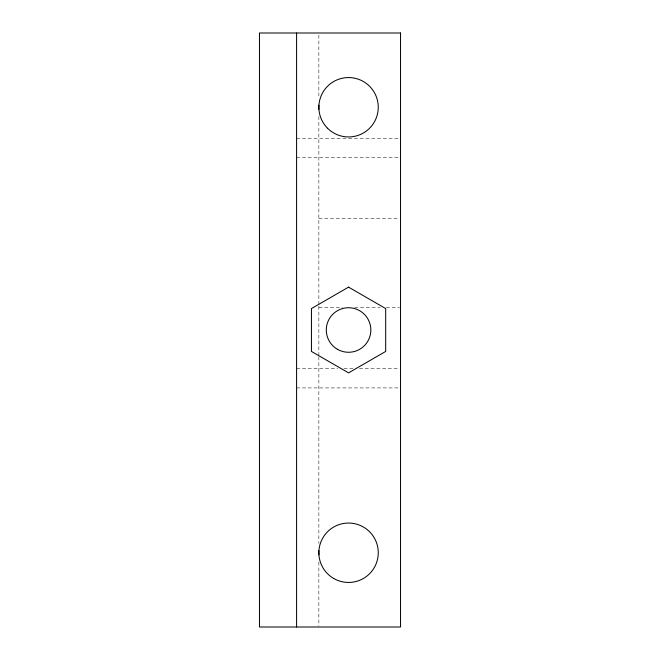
<?xml version="1.0" encoding="UTF-8"?>
<svg xmlns="http://www.w3.org/2000/svg" width="660" height="660" viewBox="0 0 660 660"><rect width="100%" height="100%" fill="white"/><g stroke="black" fill="none" stroke-linecap="round" stroke-linejoin="round"><path stroke-width="0.49" stroke-dasharray="3.3 2.47" d="M296.587 138.435L399.506 138.435M296.587 157.74L399.506 157.74M318.862 218.699L399.514 218.699M354.676 307.684L380.152 307.667M386.273 307.667L399.514 307.659M296.587 368.61L337.755 368.61M343.934 368.61L353.191 368.61M359.37 368.61L399.506 368.61M296.587 387.915L399.506 387.915M318.862 307.651L342.416 307.684M318.862 35.038L318.862 98.093M318.862 116.531L318.862 305.25M318.862 306.215L318.862 355.781M318.862 356.812L318.862 543.469M318.862 562.031L318.862 625.969"/><path stroke-width="0.99" d="M318.862 105.212L318.862 109.312M318.862 550.688L318.862 554.812M296.587 33L296.587 627M348.562 287.133L311.438 308.566L311.438 351.433L348.562 372.867L385.688 351.433L385.688 308.566L348.562 287.133M400.537 33L259.462 33L259.462 627L400.537 627L400.537 33M327.558 128.255A29.7 29.7 0 0 0 377.248 114.939A29.7 29.7 0 0 0 340.873 78.565A29.7 29.7 0 0 0 327.558 128.255M333.712 578.473A29.7 29.7 0 0 0 378.262 552.75A29.7 29.7 0 0 0 333.712 527.027A29.7 29.7 0 0 0 333.712 578.473M337.425 349.288A22.275 22.275 0 0 0 370.837 330A22.275 22.275 0 0 0 337.425 310.712A22.275 22.275 0 0 0 337.425 349.288"/></g></svg>
